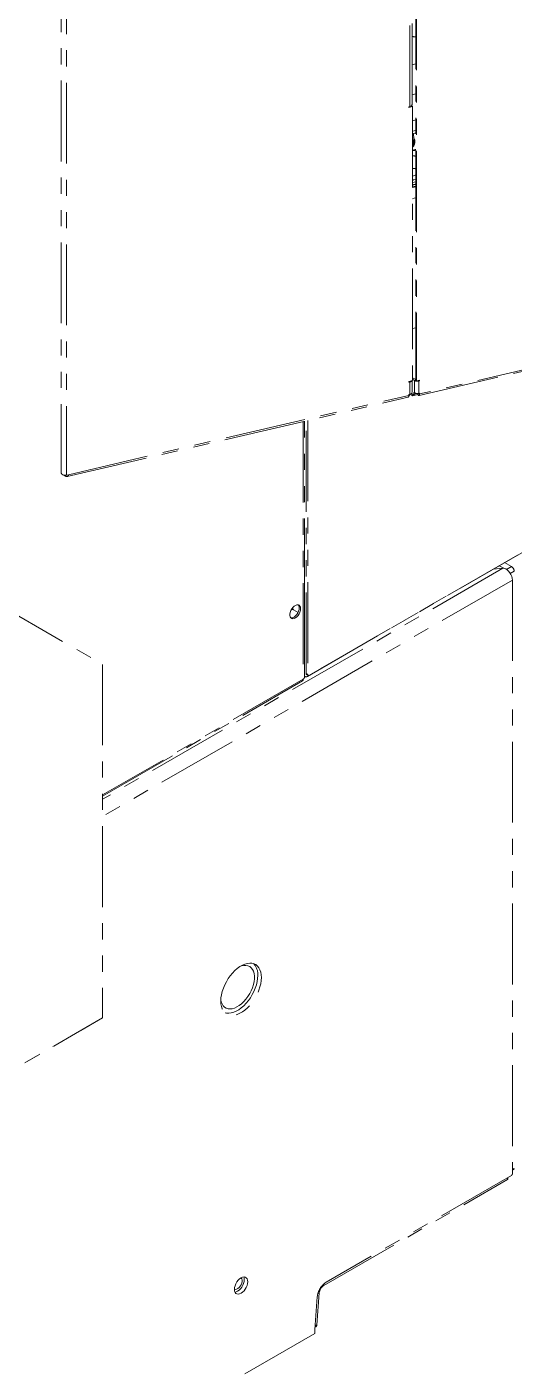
# Paper-space layout 'Blatt1' of a CAD drawing. Header units: millimetres. Extents: x 0 to 1189, y 0 to 841.
# Drawn here: x 734.4 to 772.6, y 68 to 173.7 of the extents above; entities that cross this region are included whole.
import ezdxf

# ---------------------------------------------------------------- set-up
doc = ezdxf.new("R2010")
doc.units = ezdxf.units.MM
doc.linetypes.add('PHANTOM', pattern=[12.7, 6.35, -1.27, 1.27, -1.27, 1.27, -1.27])

psp = doc.layouts.new('Blatt1')

# ---------------------------------------------------------------- linework, layer by layer
at = {"color": 8, "linetype": 'PHANTOM', "lineweight": 18}
for p, q in [((764.398, 167.421), (764.398, 213.609)), ((737.479, 207.391), (737.479, 138.475)), ((764.608, 165.474), (764.87, 165.536)), ((837.768, 161.779), (765.18, 144.849)), ((764.608, 161.443), (764.87, 161.516)), ((764.608, 161.112), (764.87, 161.173)), ((764.876, 145.952), (764.786, 145.9)), ((764.786, 144.932), (764.786, 145.9)), ((765.073, 145.914), (765.11, 145.862)), ((764.361, 145.836), (764.398, 145.783)), ((764.398, 144.815), (764.398, 145.783)), ((765.067, 144.886), (765.067, 144.765)), ((765.11, 144.894), (765.11, 145.862)), ((765.143, 144.902), (765.18, 144.849)), ((737.622, 138.509), (764.329, 144.738)), ((756.052, 142.686), (756.052, 122.461)), ((771.714, 131.159), (740.298, 113.023)), ((771.996, 131.072), (772.386, 131.297)), ((772.457, 130.236), (740.298, 111.67)), ((772.598, 130.929), (772.294, 130.754)), ((755.239, 127.923), (755.239, 128.087)), ((756.406, 122.814), (756.264, 122.896)), ((756.047, 122.452), (740.298, 113.36)), ((772.457, 83.937), (772.598, 84.019)), ((772.075, 83.158), (772.075, 83.309)), ((757.304, 74.258), (757.193, 74.205)), ((757.656, 74.834), (757.656, 74.953)), ((757.121, 71.747), (756.981, 71.68))]:
    psp.add_line(p, q, dxfattribs=at)
at = {"color": 7, "linetype": 'PHANTOM', "lineweight": 18}
for p, q in [((764.586, 167.582), (764.586, 213.769)), ((737.066, 207.552), (737.066, 138.636)), ((764.87, 176.695), (764.87, 145.96)), ((764.926, 176.614), (764.926, 145.88)), ((764.586, 170.702), (764.87, 170.768)), ((764.586, 168.336), (764.87, 168.402)), ((764.329, 167.405), (764.398, 167.421)), ((764.608, 167.409), (764.329, 167.344)), ((764.329, 167.344), (764.329, 167.405)), ((764.552, 167.489), (764.535, 167.485)), ((764.552, 167.489), (764.608, 167.409)), ((764.608, 167.409), (764.608, 145.893)), ((764.608, 166.3), (764.87, 166.361)), ((764.608, 165.281), (764.87, 165.342)), ((764.713, 164.855), (764.686, 165.299)), ((764.831, 165.333), (764.87, 165.3)), ((764.678, 164.634), (764.687, 164.659)), ((764.704, 164.686), (764.704, 164.724)), ((764.608, 161.054), (764.87, 161.115)), ((765.136, 144.717), (837.724, 161.648)), ((764.329, 145.828), (764.608, 145.893)), ((764.586, 144.976), (764.586, 145.888)), ((764.608, 146.125), (764.87, 145.974)), ((764.608, 146.002), (764.786, 145.9)), ((764.87, 145.96), (764.926, 145.88)), ((765.18, 145.939), (764.926, 145.88)), ((765.11, 145.862), (765.18, 145.878)), ((765.143, 145.93), (765.18, 145.878)), ((765.18, 145.878), (765.18, 145.939)), ((764.329, 145.767), (764.329, 145.828)), ((764.398, 145.783), (764.329, 145.767)), ((764.329, 144.799), (764.398, 144.815)), ((764.438, 144.827), (764.638, 144.711)), ((764.544, 144.888), (764.638, 144.834)), ((764.549, 144.893), (764.733, 144.787)), ((764.638, 144.834), (764.648, 144.836)), ((764.638, 144.834), (764.638, 144.711)), ((764.733, 144.787), (764.733, 144.963)), ((764.733, 144.963), (764.786, 144.932)), ((764.839, 144.848), (764.733, 144.787)), ((764.839, 144.848), (764.839, 144.908)), ((764.839, 144.88), (764.891, 144.893)), ((765.039, 144.883), (765.039, 144.805)), ((765.11, 144.894), (765.18, 144.91)), ((765.18, 144.91), (765.18, 144.849)), ((737.532, 138.366), (764.284, 144.606)), ((764.372, 144.736), (764.328, 144.726)), ((764.329, 144.799), (764.329, 144.738)), ((764.372, 144.809), (764.372, 144.736)), ((764.638, 144.711), (765.039, 144.805)), ((765.039, 144.805), (765.067, 144.765)), ((756.14, 128.724), (756.14, 142.707)), ((756.264, 122.896), (756.264, 142.736)), ((756.406, 142.769), (756.406, 122.814)), ((737.258, 138.475), (737.392, 138.397)), ((737.479, 138.475), (737.622, 138.509)), ((756.37, 122.671), (784.871, 139.125)), ((784.871, 139.125), (756.512, 122.753)), ((737.392, 138.397), (737.392, 138.463)), ((770.955, 131.091), (771.714, 131.159)), ((771.424, 131.362), (771.777, 131.158)), ((772.386, 131.297), (771.849, 131.607)), ((772.457, 130.236), (772.457, 83.611)), ((731.671, 128.591), (740.298, 123.61)), ((755.274, 127.907), (755.643, 127.694)), ((756.138, 128.707), (756.138, 127.727)), ((756.14, 122.584), (756.14, 127.744)), ((740.298, 123.61), (740.298, 95.847)), ((756.14, 122.686), (756.195, 122.654)), ((756.295, 122.827), (756.437, 122.746)), ((740.298, 113.259), (755.985, 122.315)), ((756.04, 122.361), (756.021, 122.35)), ((756.034, 122.377), (756.04, 122.361)), ((756.047, 122.458), (756.052, 122.461)), ((756.047, 122.452), (756.047, 122.458)), ((694.604, 69.469), (740.298, 95.847)), ((738.176, 94.622), (740.298, 95.847)), ((692.483, 68.244), (738.176, 94.622)), ((772.457, 83.904), (772.578, 83.973)), ((757.656, 74.834), (772.075, 83.158)), ((772.386, 83.488), (757.85, 75.097)), ((772.104, 83.198), (772.104, 83.326)), ((757.121, 71.747), (757.304, 74.258)), ((757.145, 73.945), (756.961, 71.399)), ((756.961, 71.072), (709.182, 43.49)), ((756.961, 71.072), (756.961, 71.399)), ((756.973, 71.567), (757.038, 71.598))]:
    psp.add_line(p, q, dxfattribs=at)
at = {"color": 7, "linetype": 'PHANTOM', "lineweight": 18, "flags": 128}
for points in [[(764.398, 167.421), (764.463, 167.442), (764.516, 167.471), (764.556, 167.507), (764.58, 167.547), (764.586, 167.582)], [(764.608, 164.485), (764.651, 164.561), (764.688, 164.663)], [(764.608, 164.491), (764.652, 164.569), (764.678, 164.634)], [(764.608, 161.955), (764.705, 161.985), (764.87, 162.043)], [(764.87, 160.26), (764.761, 160.223), (764.608, 160.176)], [(764.87, 150.053), (764.761, 150.016), (764.608, 149.969)], [(764.398, 144.815), (764.463, 144.836), (764.516, 144.865), (764.556, 144.901), (764.58, 144.941), (764.586, 144.976)], [(765.121, 144.897), (765.119, 144.889), (765.114, 144.875), (765.107, 144.866), (765.099, 144.863), (765.089, 144.866), (765.078, 144.874), (765.067, 144.887)], [(765.18, 144.849), (765.178, 144.804), (765.171, 144.767), (765.161, 144.74), (765.147, 144.723), (765.13, 144.717), (765.11, 144.722), (765.089, 144.738), (765.067, 144.765)], [(764.284, 144.606), (764.296, 144.612), (764.31, 144.629), (764.32, 144.656), (764.326, 144.693), (764.329, 144.738)], [(737.479, 138.475), (737.379, 138.463), (737.277, 138.471), (737.186, 138.497), (737.116, 138.54), (737.075, 138.594), (737.066, 138.636)], [(771.714, 131.159), (771.82, 131.151), (771.933, 131.109), (772.048, 131.035), (772.158, 130.933), (772.257, 130.809), (772.341, 130.67), (772.404, 130.522), (772.443, 130.375), (772.457, 130.236)], [(755.84, 127.989), (755.826, 127.859), (755.787, 127.722), (755.725, 127.587), (755.643, 127.461), (755.547, 127.354), (755.442, 127.27), (755.336, 127.217), (755.235, 127.196), (755.145, 127.21), (755.072, 127.258), (755.021, 127.336), (754.995, 127.439), (754.995, 127.562), (755.021, 127.696), (755.072, 127.834), (755.145, 127.965), (755.235, 128.083), (755.336, 128.179), (755.442, 128.248), (755.547, 128.285), (755.643, 128.289), (755.725, 128.258), (755.787, 128.194), (755.826, 128.103), (755.84, 127.989)], [(755.734, 128.05), (755.72, 127.92), (755.681, 127.784), (755.619, 127.648), (755.537, 127.523), (755.441, 127.415), (755.336, 127.331), (755.23, 127.278), (755.129, 127.257), (755.067, 127.263)], [(752.764, 99.025), (752.751, 99.248), (752.714, 99.453), (752.652, 99.637), (752.567, 99.796), (752.46, 99.929), (752.333, 100.034), (752.187, 100.107), (752.025, 100.15), (751.85, 100.16), (751.665, 100.137), (751.471, 100.083), (751.273, 99.998), (751.073, 99.882), (750.875, 99.739), (750.681, 99.57), (750.496, 99.378), (750.32, 99.165), (750.159, 98.937), (750.013, 98.694), (749.886, 98.443), (749.779, 98.187), (749.694, 97.929), (749.632, 97.674), (749.594, 97.425), (749.582, 97.188), (749.594, 96.965), (749.632, 96.76), (749.694, 96.576), (749.779, 96.416), (749.886, 96.283), (750.013, 96.179), (750.159, 96.105), (750.32, 96.063), (750.496, 96.053), (750.681, 96.075), (750.875, 96.13), (751.073, 96.215), (751.273, 96.33), (751.471, 96.474), (751.665, 96.643), (751.85, 96.835), (752.025, 97.047), (752.187, 97.276), (752.333, 97.518), (752.46, 97.77), (752.567, 98.026), (752.652, 98.284), (752.714, 98.539), (752.751, 98.787), (752.764, 99.025)], [(749.583, 97.258), (749.616, 97.112), (749.679, 96.948), (749.766, 96.809), (749.874, 96.699), (750.003, 96.62), (750.149, 96.572), (750.309, 96.558), (750.48, 96.577), (750.66, 96.629), (750.844, 96.713), (751.029, 96.827), (751.211, 96.969), (751.387, 97.137), (751.553, 97.326), (751.706, 97.534), (751.844, 97.757), (751.963, 97.989), (752.061, 98.227), (752.136, 98.465), (752.187, 98.7), (752.213, 98.926), (752.213, 99.14), (752.187, 99.337), (752.136, 99.513), (752.061, 99.664), (751.963, 99.789), (751.844, 99.884), (751.706, 99.947), (751.553, 99.978), (751.387, 99.976), (751.211, 99.94), (751.112, 99.907)], [(749.916, 96.255), (750.038, 96.226), (750.213, 96.216), (750.398, 96.239), (750.592, 96.293), (750.79, 96.378), (750.99, 96.494), (751.188, 96.637), (751.382, 96.806), (751.567, 96.998), (751.743, 97.211), (751.904, 97.439), (752.05, 97.682), (752.177, 97.933), (752.284, 98.189), (752.369, 98.447), (752.431, 98.702), (752.469, 98.951), (752.481, 99.188)], [(751.696, 75.137), (751.683, 75.264), (751.644, 75.369), (751.582, 75.448), (751.499, 75.496), (751.4, 75.51), (751.289, 75.491), (751.173, 75.439), (751.056, 75.357), (750.946, 75.248), (750.847, 75.119), (750.764, 74.976), (750.701, 74.825), (750.663, 74.675), (750.65, 74.533), (750.663, 74.406), (750.701, 74.301), (750.764, 74.222), (750.847, 74.174), (750.946, 74.159), (751.056, 74.179), (751.173, 74.231), (751.289, 74.313), (751.4, 74.422), (751.499, 74.551), (751.582, 74.694), (751.644, 74.845), (751.683, 74.995), (751.696, 75.137)], [(750.65, 74.549), (750.724, 74.533), (750.817, 74.548), (750.915, 74.597), (751.011, 74.676), (751.098, 74.778), (751.17, 74.897), (751.221, 75.023), (751.247, 75.148), (751.247, 75.261), (751.221, 75.355), (751.17, 75.423), (751.159, 75.431)], [(750.69, 74.324), (750.774, 74.342), (750.89, 74.394), (751.007, 74.476), (751.117, 74.585), (751.216, 74.714), (751.299, 74.858), (751.362, 75.008), (751.4, 75.158), (751.413, 75.3)], [(751.413, 75.3), (751.4, 75.427), (751.373, 75.509)]]:
    psp.add_lwpolyline(points, dxfattribs=at)
at = {"color": 8, "linetype": 'PHANTOM', "lineweight": 18, "flags": 128}
psp.add_lwpolyline([(764.608, 161.622), (764.708, 161.653), (764.87, 161.709)], dxfattribs=at)
at = {"color": 7, "linetype": 'PHANTOM', "lineweight": 18}
for centre, radius, start, end in [((764.87, 174.588), 1.694, 260.35257, 270.01492), ((764.207, 164.657), 0.603, 311.67908, 34.45744), ((764.152, 164.831), 0.561, 324.28347, 2.44684), ((764.146, 164.695), 0.559, 325.89799, 359.13417), ((764.359, 146.041), 0.261, 278.63476, 322.90261), ((764.999, 146.316), 0.467, 242.84258, 283.75996), ((764.999, 145.348), 0.467, 242.84258, 283.75996), ((772.138, 130.908), 0.461, 2.60548, 57.39452), ((755.136, 127.644), 0.297, 62.36718, 91.29299), ((755.404, 128.074), 0.331, 355.87021, 39.83403), ((756.039, 128.724), 0.101, 350.57841, 359.98319), ((756.039, 127.744), 0.101, 350.56866, 9.43134), ((756.274, 122.787), 0.15, 206.54668, 309.78265), ((756.338, 122.888), 0.0739, 173.70115, 234.98667), ((756.47, 122.804), 0.0655, 170.78596, 309.20329), ((755.896, 122.438), 0.152, 305.84152, 5.47066), ((755.99, 122.599), 0.151, 294.37466, 354.3052), ((751.269, 99.281), 1.216, 355.62318, 43.72243), ((772.303, 83.618), 0.154, 302.60548, 357.39452), ((772.551, 84.013), 0.048, 304.05635, 7.25583), ((772.054, 83.203), 0.0503, 294.37466, 354.3052), ((758.692, 73.791), 1.554, 122.80086, 174.311), ((758.077, 74.181), 0.777, 122.80086, 174.311), ((756.958, 71.741), 0.163, 299.37064, 2.10903)]:
    psp.add_arc(centre, radius, start, end, dxfattribs=at)
at = {"color": 8, "linetype": 'PHANTOM', "lineweight": 18}
psp.add_arc((764.174, 164.654), 0.573, 319.30556, 19.50572, dxfattribs=at)
psp.add_ellipse((763.847, 165.217), major_axis=(1.632, -0.777), ratio=0.6135023, start_param=5.4611737, end_param=5.6426163, dxfattribs=at)
at = {"color": 7, "linetype": 'PHANTOM', "lineweight": 18}
for centre, major_axis, ratio, start_param, end_param in [((770.458, 146.884), (21.597, -10.283), 0.6135023, 2.1059813, 2.1180095), ((770.458, 145.894), (21.597, -10.283), 0.6135023, 2.1067174, 2.1180095), ((737.392, 138.642), (-0.176, 0.26), 0.5734653, 2.2740876, 3.8448839)]:
    psp.add_ellipse(centre, major_axis=major_axis, ratio=ratio, start_param=start_param, end_param=end_param, dxfattribs=at)
psp.add_open_spline([(764.87, 164.042), (764.834, 164.031), (764.751, 164.005), (764.655, 163.995), (764.599, 163.989)], degree=3, knots=[0, 0, 0, 0, 0.4256394, 1, 1, 1, 1], dxfattribs=at)
at = {"color": 8, "linetype": 'PHANTOM', "lineweight": 18}
psp.add_open_spline([(764.87, 161.317), (764.789, 161.3), (764.702, 161.282), (764.614, 161.263), (764.608, 161.262)], degree=3, knots=[0, 0, 0, 0, 0.9301692, 1, 1, 1, 1], dxfattribs=at)

doc.saveas('drawing.dxf')
